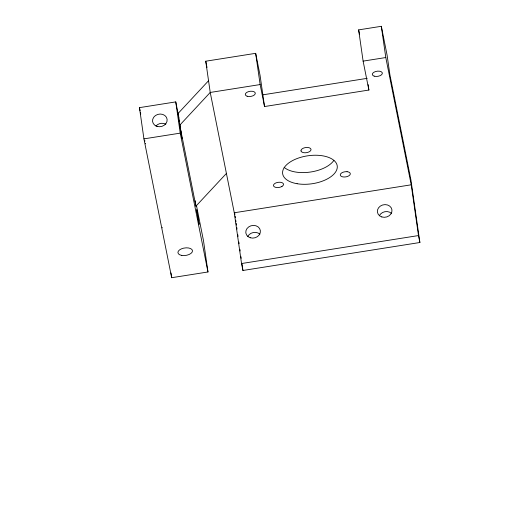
<?xml version="1.0" encoding="UTF-8"?>
<svg xmlns="http://www.w3.org/2000/svg" width="526" height="526" viewBox="0 0 526 526"><rect width="100%" height="100%" fill="white"/><g stroke="black" fill="none" stroke-linecap="round" stroke-linejoin="round"><path stroke-width="0.79" d="M208.552 80.734L178.071 113.471L179.747 125.181L195.928 206.172L226.41 173.442M179.747 125.181L210.229 92.451L260.14 84.561L264.532 106.541L368.89 90.045L368.108 84.581M368.89 90.045L363.111 61.121L358.633 29.883L381.324 26.3L387.103 55.223L389.897 74.745L410.938 180.03L419.886 242.506L242.933 270.476L241.546 263.533L234.274 212.774L210.229 92.451L205.751 61.213L255.662 53.323L260.054 75.31L264.532 106.541M363.111 61.121L385.795 57.538L411.227 184.804L418.499 235.563L419.886 242.506M196.487 205.627L203.503 240.737L207.974 271.975L171.68 277.708L143.933 138.871L139.462 107.639L175.756 101.899L179.031 118.284M262.855 94.831L367.214 78.335M143.933 138.871L180.234 133.137L207.974 271.975M234.274 212.774L411.227 184.804M241.546 263.533L418.499 235.563M145.452 143.815L145.367 143.388M358.633 29.883L359.6 34.709M205.751 61.213L206.383 64.356M206.692 65.928L207.007 67.492M179.353 119.882L179.668 121.486M139.462 107.639L140.1 110.848M140.422 112.452L140.744 114.057M180.162 126.674L179.622 124.143L181.917 138.66L180.227 127.049M162.192 227.482L162.251 227.83M144.874 140.698L144.946 141.106M381.324 26.3L385.795 57.538M255.662 53.323L260.14 84.561M234.681 212.872L234.912 214.496M235.142 216.12L235.378 217.738M235.727 220.177L235.957 221.794M236.187 223.418L236.424 225.043M236.772 227.475L237.002 229.099M237.818 234.78L238.048 236.398M238.863 242.078L239.1 243.702M239.909 249.383L240.145 251.007M240.954 256.681L241.191 258.305M242.006 263.986L242.933 270.476M195.146 200.708L195.928 206.172M175.756 101.899L180.234 133.137M170.989 272.909L171.68 277.708M333.898 160.351A27.569 14.143 -8.2 0 1 310.136 172.087A27.569 14.143 -8.2 0 1 284.165 167.36M379.325 215.772A7.351 6.305 -11.3 0 1 391.495 213.378M247.746 236.575A7.351 6.305 -11.3 0 1 259.916 234.182M155.933 126.036A7.351 6.305 -11.3 0 1 165.808 124.189M196.717 209.808L199.025 224.28L196.717 209.808M301.01 150.903L301.122 151.232A5.056 2.591 -8.2 0 0 306.513 152.658A5.056 2.591 -8.2 0 0 311.017 149.667L310.991 149.325A5.056 2.591 -8.2 0 0 305.494 147.569A5.056 2.591 -8.2 0 0 301.01 150.903M281.943 186.441L281.436 186.71A5.056 2.591 -8.2 0 1 274.427 186.855A5.056 2.591 -8.2 0 1 275.565 183.087L276.117 182.851A5.056 2.591 -8.2 0 1 282.567 182.943A5.056 2.591 -8.2 0 1 281.943 186.441M347.068 171.68L346.739 171.686A5.056 2.591 -8.2 0 0 340.723 173.751A5.056 2.591 -8.2 0 0 342.663 176.841L343.241 176.94A5.056 2.591 -8.2 0 0 349.875 174.928A5.056 2.591 -8.2 0 0 347.351 171.739L347.068 171.68M181.786 255.419A7.351 3.774 -8.2 0 0 192.496 250.797A7.351 3.774 -8.2 0 0 181.325 248.89A7.351 3.774 -8.2 0 0 181.786 255.419M297.118 183.719A27.569 14.143 -8.2 0 0 337.278 166.4A27.569 14.143 -8.2 0 0 295.402 159.233A27.569 14.143 -8.2 0 0 297.118 183.719M374.177 76.152A5.056 2.591 -8.2 0 0 382.297 73.686A5.056 2.591 -8.2 0 0 375.557 71.536A5.056 2.591 -8.2 0 0 374.177 76.152M247.128 96.232A5.056 2.591 -8.2 0 0 255.255 93.773A5.056 2.591 -8.2 0 0 248.515 91.623A5.056 2.591 -8.2 0 0 247.128 96.232M156.991 126.371A7.351 6.305 -11.3 0 0 167.104 119.238A7.351 6.305 -11.3 0 0 155.44 115.549A7.351 6.305 -11.3 0 0 156.991 126.371M250.238 237.745A7.351 6.305 -11.3 0 0 260.357 230.612A7.351 6.305 -11.3 0 0 248.686 226.923A7.351 6.305 -11.3 0 0 250.238 237.745M381.823 216.949A7.351 6.305 -11.3 0 0 391.936 209.815A7.351 6.305 -11.3 0 0 380.272 206.126A7.351 6.305 -11.3 0 0 381.823 216.949"/></g></svg>
